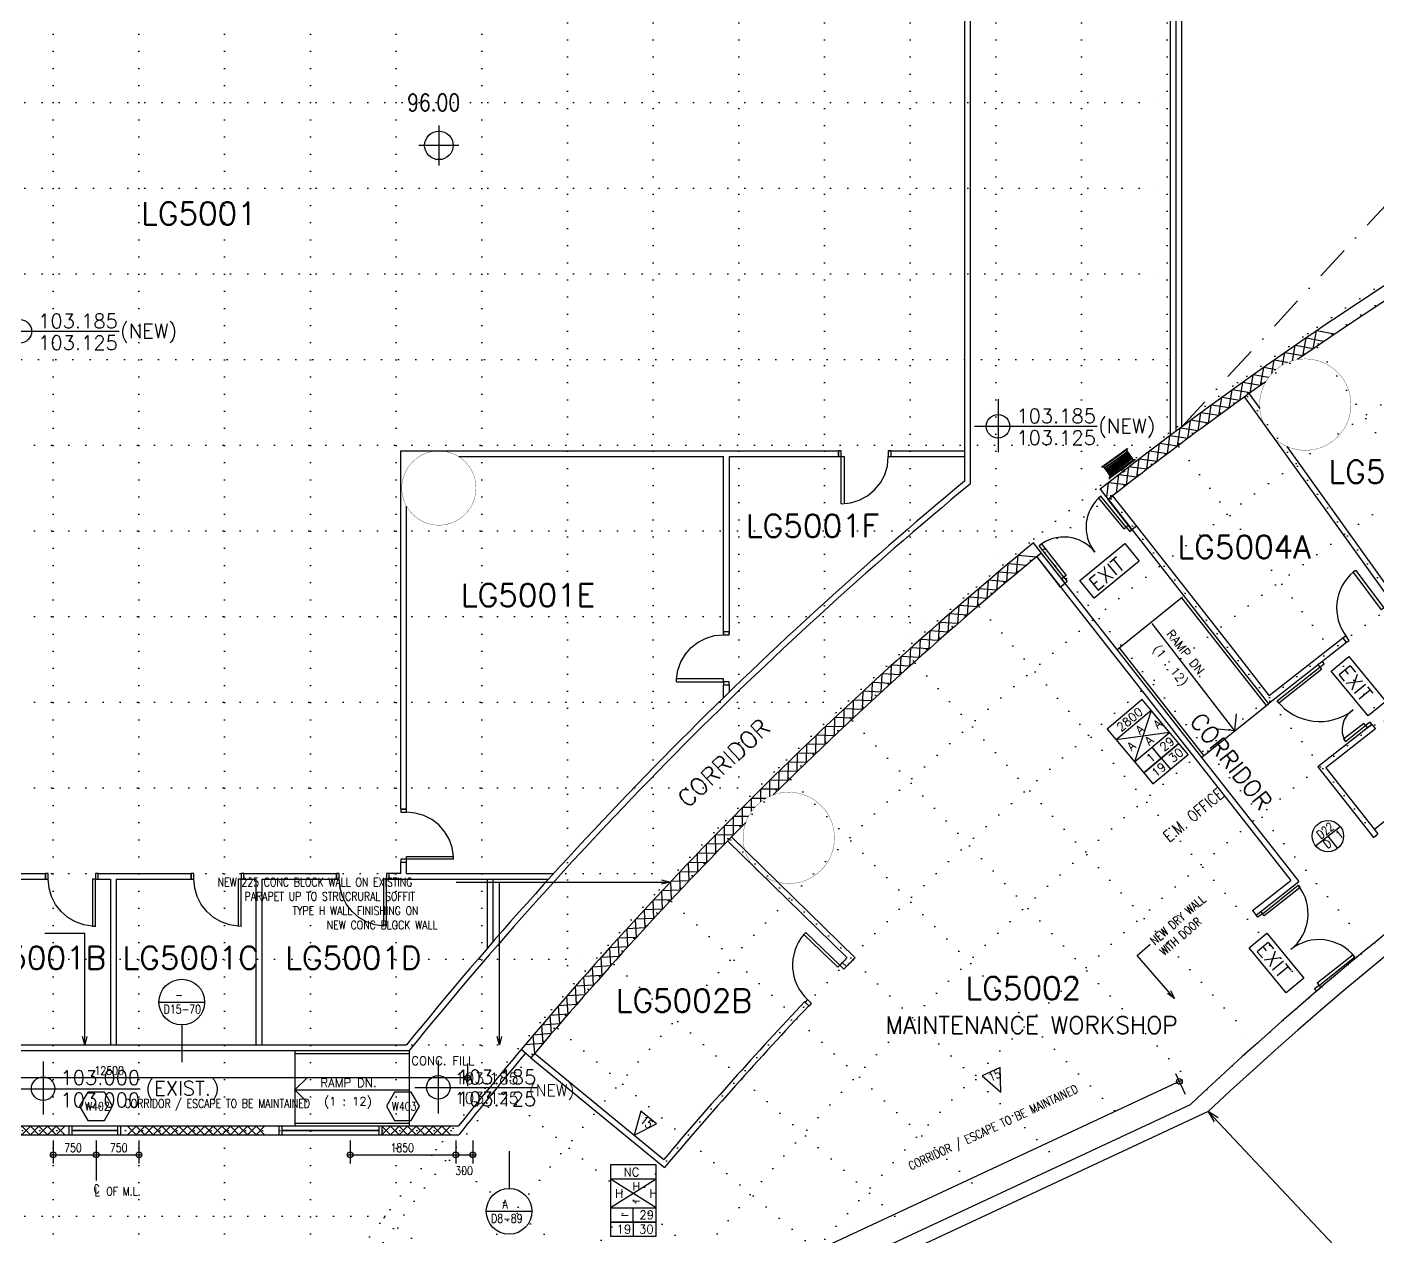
# Model space of a CAD drawing. Header units: millimetres. Extents: x -164841 to 156300, y -101000 to 60475.
# Drawn here: x -61210 to -37562, y -47613 to -26428 of the extents above; entities that cross this region are included whole.
import ezdxf

# ---------------------------------------------------------------- set-up
doc = ezdxf.new("R2010")
doc.units = ezdxf.units.MM
doc.header["$LTSCALE"] = 1200
for name, pattern in [('s1103a$0$DASHDOT', [1, 0.5, -0.25, 0, -0.25]), ('s1103a$0$DOT', [0.25, 0, -0.25]), ('s1103a$0$HIDDEN', [0.375, 0.25, -0.125])]:
    doc.linetypes.add(name, pattern=pattern)
for name, color, linetype in [('s1103a$0$12', 7, 'Continuous'), ('s1103a$0$17', 7, 'Continuous'), ('s1103a$0$20', 7, 'Continuous'), ('s1103a$0$21', 7, 'Continuous'), ('s1103a$0$22', 7, 'Continuous'), ('s1103a$0$23', 7, 'Continuous'), ('s1103a$0$24', 7, 'Continuous'), ('s1103a$0$29', 7, 'Continuous'), ('s1103a$0$35', 7, 'Continuous'), ('s1103a$0$4', 7, 'Continuous'), ('s1103a$0$41', 7, 'Continuous'), ('s1103a$0$51', 7, 'Continuous'), ('s1103a$0$56', 7, 'Continuous'), ('s1103a$0$6', 7, 'Continuous'), ('s1103a$0$9', 7, 'Continuous'), ('s1103a$0$BEAM', 1, 'Continuous'), ('s1103a$0$EX-HID', 1, 's1103a$0$HIDDEN'), ('s1103a$0$NEW-DOOR', 1, 'Continuous'), ('s1103a$0$NEW-DR', 3, 'Continuous'), ('s1103a$0$NEW-PART', 2, 'Continuous'), ('s1103a$0$NEW-RAI', 1, 'Continuous'), ('s1103a$0$NEW-WL', 3, 'Continuous'), ('s1103a$0$PARAPET', 7, 'Continuous'), ('s1103a$0$PROMAT', 7, 'Continuous'), ('s1103a$0$ROOM-NO', 4, 'Continuous'), ('s1103a$0$TEXT', 6, 'Continuous'), ('s1103a$0$WALL1', 1, 'Continuous')]:
    doc.layers.add(name, color=color, linetype=linetype)
doc.styles.add('s1103a$0$STANDARD', font='SIMPLEX')

# ---------------------------------------------------------------- blocks, each defined once
blk = doc.blocks.new('s1103a$0$DET2')
at = {"layer": 's1103a$0$51', "color": 14, "linetype": 'Continuous'}
for p, q in [((-0.4, 0), (0.4, 0)), ((0, -0.4), (0, -1.05))]:
    blk.add_line(p, q, dxfattribs=at)
blk.add_circle((0, 0), 0.4, dxfattribs=at)
at = {"layer": 's1103a$0$51', "color": 14, "linetype": 'Continuous', "style": 's1103a$0$STANDARD', "width": 0.8}
for tag, p in [('TAG1', (-0.3373, 0.0501)), ('TAG2', (-0.3373, -0.2))]:
    blk.add_attdef(tag, p, '', height=0.15, dxfattribs=at)
blk = doc.blocks.new('s1103a$0$WINMK4')
at = {"layer": 's1103a$0$24', "color": 3, "linetype": 'Continuous'}
blk.add_lwpolyline([(0.1443, 0.25), (-0.1443, 0.25), (-0.2887, 0), (-0.1443, -0.25), (0.1443, -0.25), (0.2887, 0)], close=True, dxfattribs=at)
at = {"layer": 's1103a$0$24', "color": 3, "linetype": 'Continuous', "style": 's1103a$0$STANDARD', "width": 0.8}
for tag, p in [('TAG1', (-0.2182, -0.075)), ('TAG2', (-0.0396, -0.22))]:
    blk.add_attdef(tag, p, '', height=0.15, dxfattribs=at)
blk = doc.blocks.new('s1103a$0$DET1')
at = {"layer": 's1103a$0$51', "color": 14, "linetype": 'Continuous'}
for p, q in [((0, 1.05), (0, 0.4)), ((-0.4, 0), (0.4, 0))]:
    blk.add_line(p, q, dxfattribs=at)
blk.add_circle((0, 0), 0.4, dxfattribs=at)
at = {"layer": 's1103a$0$51', "color": 14, "linetype": 'Continuous', "style": 's1103a$0$STANDARD', "width": 0.8}
for tag, p in [('TAG1', (-0.3373, 0.0501)), ('TAG2', (-0.3373, -0.2))]:
    blk.add_attdef(tag, p, '', height=0.15, dxfattribs=at)
blk = doc.blocks.new('s1103a$0$CL')
at = {"layer": 's1103a$0$12', "color": 10, "style": 's1103a$0$STANDARD', "width": 0.8}
for s, p in [('C', (-0.081, -0.103)), ('L', (-0.043, -0.201))]:
    blk.add_text(s, height=0.3, dxfattribs=at).set_placement(p)
blk = doc.blocks.new('s1103a$0$PC22')
at = {"layer": 's1103a$0$51', "color": 10, "linetype": 'Continuous'}
blk.add_lwpolyline([(0.175, 0.4), (-0.175, 0.3999), (0, 0)], close=True, dxfattribs=at)
at = {"layer": 's1103a$0$51', "color": 10, "linetype": 'Continuous', "style": 's1103a$0$STANDARD', "width": 0.8}
blk.add_attdef('TAG1', (-0.0749, 0.2399), '', height=0.15, rotation=359.99995, dxfattribs=at)
blk = doc.blocks.new('s1103a$0$FFBOX')
at = {"layer": 's1103a$0$51', "color": 14, "linetype": 'Continuous'}
for p, q in [((0.4, 0.25), (-0.4, -0.25)), ((0.4, -0.25), (-0.4, 0.25)), ((0, -0.5), (0, -0.25))]:
    blk.add_line(p, q, dxfattribs=at)
for points in [[(-0.4, -0.5), (0.4, -0.5), (0.4, 0.5), (-0.4, 0.5)], [(-0.4, -0.25), (0.4, -0.25), (0.4, 0.25), (-0.4, 0.25)]]:
    blk.add_lwpolyline(points, close=True, dxfattribs=at)
at = {"layer": 's1103a$0$51', "color": 14, "linetype": 'Continuous', "style": 's1103a$0$STANDARD'}
for tag, p in [('TAG1', (-0.2728, 0.3)), ('TAG6', (-0.3496, -0.075)), ('TAG5', (-0.0496, 0.05)), ('TAG7', (0.2504, -0.075)), ('TAG4', (-0.0496, -0.2)), ('TAG2', (-0.324, -0.45)), ('TAG8', (-0.2496, -0.45)), ('TAG3', (0.076, -0.45)), ('TAG9', (0.1504, -0.45))]:
    blk.add_attdef(tag, p, '', height=0.15, dxfattribs=at)
blk = doc.blocks.new('s1103a$0$TAIL')
at = {"layer": 's1103a$0$51', "color": 10, "linetype": 'Continuous'}
blk.add_line((0.4, 0), (0.4, -0.25), dxfattribs=at)
blk.add_lwpolyline([(0, -0.25), (0.8, -0.25), (0.8, 0), (0, 0)], close=True, dxfattribs=at)
at = {"layer": 's1103a$0$51', "color": 10, "linetype": 'Continuous', "style": 's1103a$0$STANDARD'}
for tag, p in [('TAG1', (0.1067, -0.2)), ('TAG3', (0.1504, -0.2)), ('TAG2', (0.5008, -0.2)), ('TAG4', (0.5504, -0.2))]:
    blk.add_attdef(tag, p, '', height=0.15, dxfattribs=at)
blk = doc.blocks.new('s1103a$0$DRMK2')
at = {"layer": 's1103a$0$29', "color": 3, "linetype": 'Continuous'}
for p, q in [((-0.275, 0), (0.275, 0)), ((0, 0), (0, -0.275))]:
    blk.add_line(p, q, dxfattribs=at)
blk.add_circle((0, 0), 0.275, dxfattribs=at)
at = {"layer": 's1103a$0$29', "color": 3, "linetype": 'Continuous', "style": 's1103a$0$STANDARD', "width": 0.8}
for tag, p in [('TAG6', (-0.2183, 0.03)), ('TAG1', (-0.1587, 0.03)), ('TAG5', (-0.2242, -0.175)), ('TAG4', (-0.1647, -0.175)), ('TAG3', (0.0258, -0.175)), ('TAG2', (0.0853, -0.175))]:
    blk.add_attdef(tag, p, '', height=0.15, rotation=359.99999, dxfattribs=at)
blk = doc.blocks.new('s1103a$0$H1200')
at = {"layer": 's1103a$0$22', "color": 14, "linetype": 'Continuous'}
for points in [[(0, 0), (0.1501, 0.15), (0.3, 0), (0.45, 0.15), (0.6, 0), (0.75, 0.15), (0.9, 0), (1.05, 0.15), (1.1999, 0)], [(0, 0.15), (0.15, 0), (0.3, 0.15), (0.45, 0), (0.6, 0.15), (0.75, 0), (0.9, 0.15), (1.05, 0), (1.2, 0.15)]]:
    blk.add_lwpolyline(points, dxfattribs=at)
blk = doc.blocks.new('s1103a$0$H450')
at = {"layer": 's1103a$0$22', "color": 10, "linetype": 'Continuous'}
for points in [[(0, 0.15), (0.15, 0), (0.3, 0.15), (0.45, 0)], [(0, 0), (0.15, 0.15), (0.3, 0), (0.45, 0.15)]]:
    blk.add_lwpolyline(points, dxfattribs=at)
blk = doc.blocks.new('s1103a$0$HR')
at = {"layer": 's1103a$0$56', "color": 1, "linetype": 'Continuous'}
blk.add_lwpolyline([(0.235, 0.275), (-0.275, 0.275), (-0.275, 0.29), (0.275, 0.2901), (0.275, 0.275), (0.235, 0.275), (0.245, 0.27), (0.25, 0.26), (0.245, 0.25), (0.245, 0.25), (0.235, 0.245), (-0.235, 0.245), (0.235, 0.245), (0.245, 0.24), (0.25, 0.23), (0.245, 0.22), (0.235, 0.215), (-0.235, 0.215), (0.235, 0.215), (0.245, 0.21), (0.25, 0.2), (0.245, 0.19), (0.235, 0.185), (-0.2349, 0.185), (0.235, 0.185), (0.245, 0.18), (0.25, 0.17), (0.245, 0.16), (0.235, 0.155), (-0.235, 0.155), (0.235, 0.155), (0.2449, 0.15), (0.2501, 0.14), (0.245, 0.13), (0.235, 0.125), (-0.235, 0.125), (0.235, 0.125), (0.245, 0.12), (0.25, 0.11), (0.245, 0.1), (0.235, 0.095), (0.245, 0.09), (0.25, 0.08), (0.245, 0.07), (0.235, 0.065), (0.275, 0.065), (0.275, 0.05), (-0.025, 0.05), (-0.025, 0), (0.025, 0), (0.025, 0.05), (-0.275, 0.05), (-0.275, 0.065), (0.235, 0.065), (-0.235, 0.065), (-0.245, 0.07), (-0.25, 0.08), (-0.245, 0.09), (-0.235, 0.095), (0.235, 0.095), (-0.235, 0.095), (-0.245, 0.1), (-0.25, 0.11), (-0.245, 0.12), (-0.235, 0.125), (-0.245, 0.13), (-0.25, 0.14), (-0.2449, 0.15), (-0.235, 0.155), (-0.245, 0.16), (-0.25, 0.17), (-0.245, 0.18), (-0.2349, 0.185), (-0.245, 0.19), (-0.25, 0.2), (-0.245, 0.21), (-0.235, 0.215), (-0.245, 0.22), (-0.25, 0.23), (-0.245, 0.24), (-0.235, 0.245), (-0.245, 0.25), (-0.25, 0.26), (-0.245, 0.27), (-0.235, 0.275)], dxfattribs=at)
blk = doc.blocks.new('s1103a')
at = {"linetype": 's1103a$0$DASHDOT'}
blk.add_line((-41000, -33432), (-30211, -21700), dxfattribs=at)
at = {"layer": 's1103a$0$12', "color": 10, "linetype": 'Continuous'}
for p, q in [((-53500, -44575), (-53500, -44975)), ((-53450, -44825), (-66050, -44825)), ((-40991, -44868), (-61353, -54363)), ((-40931, -45116), (-41100, -44754)), ((-60750, -45925), (-60750, -46325)), ((-60000, -45925), (-60000, -46625)), ((-59250, -45925), (-59250, -46325)), ((-55555, -45925), (-55555, -46325)), ((-53705, -45925), (-53705, -46325)), ((-53405, -45925), (-53405, -46325)), ((-60800, -46175), (-59200, -46175)), ((-55605, -46175), (-53355, -46175))]:
    blk.add_line(p, q, dxfattribs=at)
at = {"layer": 's1103a$0$12', "color": 2, "linetype": 'Continuous'}
blk.add_line((-40535, -45416), (0, -88500), dxfattribs=at)
blk.add_lwpolyline([(-40360, -45525), (-40535, -45416), (-40432, -45594)], dxfattribs=at)
at = {"layer": 's1103a$0$12', "color": 10, "linetype": 'Continuous'}
for centre in [(-53500, -44825), (-41037, -44890), (-60750, -46175), (-60000, -46175), (-59250, -46175), (-55555, -46175), (-53705, -46175), (-53405, -46175)]:
    blk.add_circle(centre, 50, dxfattribs=at)
at = {"layer": 's1103a$0$17', "color": 3, "linetype": 'Continuous'}
for p, q in [((-39818, -32848), (-39631, -33109)), ((-39899, -32906), (-37322, -36503)), ((-39156, -33771), (-37241, -36445)), ((-42286, -34697), (-40212, -37342)), ((-41791, -35169), (-40134, -37282))]:
    blk.add_line(p, q, dxfattribs=at)
at = {"layer": 's1103a$0$17', "color": 1, "linetype": 'Continuous'}
blk.add_line((-40999, -36420), (-39518, -38309), dxfattribs=at)
at = {"layer": 's1103a$0$17', "color": 14, "linetype": 'Continuous'}
for p, q in [((-48877, -40607), (-48647, -40832)), ((-48947, -40679), (-46856, -42725)), ((-48065, -41402), (-46715, -42723))]:
    blk.add_line(p, q, dxfattribs=at)
at = {"layer": 's1103a$0$17', "color": 2, "linetype": 'Continuous'}
for p, q in [((-48877, -40607), (-46715, -42723)), ((-48947, -40679), (-46856, -42725)), ((-46940, -42809), (-46868, -42878)), ((-47592, -43501), (-47519, -43570))]:
    blk.add_line(p, q, dxfattribs=at)
for points in [[(-52323, -44399), (-50062, -46255)], [(-52388, -44475), (-50049, -46395)]]:
    blk.add_lwpolyline(points, dxfattribs=at)
at = {"layer": 's1103a$0$17', "color": 3, "linetype": 'Continuous'}
blk.add_arc((0, -88500), 61005, 125.67194, 128.07805, dxfattribs=at)
at = {"layer": 's1103a$0$17', "color": 2, "linetype": 'Continuous'}
for radius, start, end in [(65505, 135.66869, 135.77097), (65405, 135.58116, 135.76917), (65505, 136.59986, 139.84043), (65405, 136.60465, 139.92692)]:
    blk.add_arc((0, -88500), radius, start, end, dxfattribs=at)
at = {"layer": 's1103a$0$20', "color": 1, "linetype": 'Continuous'}
for p, q in [((-42425, -34522), (-42286, -34699)), ((-43595, -35462), (-43456, -35639)), ((-54521, -45625), (-56521, -45625))]:
    blk.add_line(p, q, dxfattribs=at)
at = {"layer": 's1103a$0$20', "color": 20}
blk.add_line((-52388, -44475), (-52560, -44331), dxfattribs=at)
at = {"layer": 's1103a$0$20', "color": 10, "linetype": 'Continuous'}
blk.add_line((-53661, -45675), (-67300, -45675), dxfattribs=at)
at = {"layer": 's1103a$0$20', "color": 5, "linetype": 'Continuous'}
blk.add_line((-67300, -45825), (-53653, -45825), dxfattribs=at)
at = {"layer": 's1103a$0$20', "color": 1, "linetype": 'Continuous'}
for radius, start, end in [(68655, 114.33318, 128.16669), (68430, 115.28474, 124.7153), (68430, 115.28474, 124.7153), (68430, 125.2847, 128.16683), (68430, 129.42287, 134.71522)]:
    blk.add_arc((0, -88500), radius, start, end, dxfattribs=at)
at = {"layer": 's1103a$0$20', "color": 20, "linetype": 'Continuous'}
blk.add_arc((0, -88500), 68655, 129.41862, 139.95776, dxfattribs=at)
at = {"layer": 's1103a$0$20', "color": 10, "linetype": 'Continuous'}
blk.add_arc((0, -88500), 68430, 135.28478, 139.95775, dxfattribs=at)
at = {"layer": 's1103a$0$22', "color": 10, "linetype": 'Continuous'}
for p, q in [((-38880, -32188), (-38822, -31875)), ((-38880, -32188), (-38822, -31875)), ((-38509, -31934), (-38822, -31876)), ((-38509, -31934), (-38822, -31876)), ((-38695, -32061), (-38637, -31749)), ((-38695, -32061), (-38637, -31749)), ((-38323, -31808), (-38635, -31748)), ((-38323, -31808), (-38635, -31748)), ((-39231, -32345), (-39193, -32131)), ((-39231, -32345), (-39193, -32131)), ((-38880, -32188), (-39194, -32132)), ((-38880, -32188), (-39194, -32132)), ((-39057, -32271), (-39009, -32004)), ((-39057, -32271), (-39009, -32004)), ((-38695, -32061), (-39007, -32003)), ((-38695, -32061), (-39007, -32003)), ((-39617, -32704), (-39562, -32390)), ((-39617, -32704), (-39562, -32390)), ((-39350, -32428), (-39563, -32391)), ((-39350, -32428), (-39563, -32391)), ((-39419, -32494), (-39379, -32261)), ((-39419, -32494), (-39379, -32261)), ((-39145, -32302), (-39378, -32260)), ((-39145, -32302), (-39378, -32260)), ((-39800, -32835), (-39748, -32521)), ((-39800, -32835), (-39748, -32521)), ((-39479, -32566), (-39746, -32520)), ((-39479, -32566), (-39746, -32520)), ((-40165, -33097), (-40115, -32784)), ((-40165, -33097), (-40115, -32784)), ((-39800, -32835), (-40113, -32782)), ((-39800, -32835), (-40113, -32782)), ((-39982, -32966), (-39930, -32651)), ((-39982, -32966), (-39930, -32651)), ((-39617, -32704), (-39931, -32652)), ((-39617, -32704), (-39931, -32652)), ((-40528, -33362), (-40480, -33048)), ((-40165, -33097), (-40478, -33047)), ((-40165, -33097), (-40478, -33047)), ((-40347, -33230), (-40297, -32915)), ((-39982, -32966), (-40297, -32916)), ((-39982, -32966), (-40297, -32916)), ((-40889, -33630), (-40844, -33316)), ((-40528, -33362), (-40842, -33314)), ((-40709, -33496), (-40661, -33181)), ((-40347, -33230), (-40662, -33181)), ((-41069, -33764), (-41023, -33449)), ((-40709, -33496), (-41024, -33450)), ((-41428, -34036), (-41384, -33720)), ((-41069, -33764), (-41385, -33720)), ((-41249, -33900), (-41205, -33585)), ((-40889, -33630), (-41204, -33584)), ((-41785, -34309), (-41743, -33993)), ((-41428, -34036), (-41744, -33994)), ((-41607, -34172), (-41565, -33857)), ((-41249, -33900), (-41564, -33856)), ((-42140, -34585), (-42100, -34268)), ((-41785, -34309), (-42101, -34269)), ((-41963, -34446), (-41923, -34131)), ((-41607, -34172), (-41922, -34130)), ((-42311, -34668), (-42280, -34408)), ((-41963, -34446), (-42278, -34407)), ((-43888, -35998), (-43859, -35681)), ((-43542, -35711), (-43860, -35681)), ((-44061, -36142), (-44033, -35826)), ((-44061, -36142), (-44033, -35826)), ((-43716, -35854), (-44032, -35825)), ((-43716, -35854), (-44032, -35825)), ((-44404, -36433), (-44378, -36116)), ((-44404, -36433), (-44378, -36116)), ((-44061, -36142), (-44377, -36115)), ((-44061, -36142), (-44377, -36115)), ((-44232, -36287), (-44205, -35970)), ((-44232, -36287), (-44205, -35970)), ((-43888, -35998), (-44206, -35970)), ((-43888, -35998), (-44206, -35970)), ((-44745, -36726), (-44722, -36409)), ((-44745, -36726), (-44722, -36409)), ((-44404, -36433), (-44720, -36408)), ((-44404, -36433), (-44720, -36408)), ((-44574, -36579), (-44549, -36262)), ((-44574, -36579), (-44549, -36262)), ((-44232, -36287), (-44550, -36262)), ((-44232, -36287), (-44550, -36262)), ((-44915, -36873), (-44892, -36555)), ((-44915, -36873), (-44892, -36555)), ((-44574, -36579), (-44892, -36556)), ((-44574, -36579), (-44892, -36556)), ((-45253, -37169), (-45232, -36851)), ((-45253, -37169), (-45232, -36851)), ((-44915, -36873), (-45232, -36852)), ((-44915, -36873), (-45232, -36852)), ((-45084, -37021), (-45063, -36704)), ((-45084, -37021), (-45063, -36704)), ((-44745, -36726), (-45062, -36703)), ((-44745, -36726), (-45062, -36703)), ((-45421, -37318), (-45402, -37001)), ((-45421, -37318), (-45402, -37001)), ((-45084, -37021), (-45401, -37000)), ((-45084, -37021), (-45401, -37000)), ((-45757, -37618), (-45740, -37301)), ((-45757, -37618), (-45740, -37301)), ((-45421, -37318), (-45738, -37299)), ((-45421, -37318), (-45738, -37299)), ((-45589, -37468), (-45570, -37150)), ((-45589, -37468), (-45570, -37150)), ((-45253, -37169), (-45571, -37150)), ((-45253, -37169), (-45571, -37150)), ((-45924, -37768), (-45907, -37450)), ((-45924, -37768), (-45907, -37450)), ((-45589, -37468), (-45907, -37451)), ((-45589, -37468), (-45907, -37451)), ((-46256, -38071), (-46241, -37753)), ((-46256, -38071), (-46241, -37753)), ((-45924, -37768), (-46242, -37754)), ((-45924, -37768), (-46242, -37754)), ((-46090, -37920), (-46075, -37602)), ((-46090, -37920), (-46075, -37602)), ((-45757, -37618), (-46074, -37601)), ((-45757, -37618), (-46074, -37601)), ((-46586, -38376), (-46574, -38058)), ((-46586, -38376), (-46574, -38058)), ((-46256, -38071), (-46574, -38058)), ((-46256, -38071), (-46574, -38058)), ((-46421, -38224), (-46409, -37906)), ((-46421, -38224), (-46409, -37906)), ((-46090, -37920), (-46407, -37905)), ((-46090, -37920), (-46407, -37905)), ((-46751, -38530), (-46740, -38212)), ((-46751, -38530), (-46740, -38212)), ((-46421, -38224), (-46739, -38211)), ((-46421, -38224), (-46739, -38211)), ((-47078, -38838), (-47069, -38520)), ((-47078, -38838), (-47069, -38520)), ((-46751, -38530), (-47068, -38519)), ((-46751, -38530), (-47068, -38519)), ((-46914, -38683), (-46904, -38365)), ((-46914, -38683), (-46904, -38365)), ((-46586, -38376), (-46905, -38366)), ((-46586, -38376), (-46905, -38366)), ((-47241, -38993), (-47232, -38674)), ((-47241, -38993), (-47232, -38674)), ((-46914, -38683), (-47233, -38675)), ((-46914, -38683), (-47233, -38675)), ((-47565, -39304), (-47559, -38986)), ((-47565, -39304), (-47559, -38986)), ((-47241, -38993), (-47559, -38986)), ((-47241, -38993), (-47559, -38986)), ((-47403, -39148), (-47397, -38831)), ((-47403, -39148), (-47397, -38831)), ((-47078, -38838), (-47396, -38829)), ((-47078, -38838), (-47396, -38829)), ((-47726, -39461), (-47722, -39143)), ((-47726, -39461), (-47722, -39143)), ((-47403, -39148), (-47721, -39142)), ((-47403, -39148), (-47721, -39142)), ((-48048, -39775), (-48045, -39458)), ((-48048, -39775), (-48045, -39458)), ((-47726, -39461), (-48044, -39456)), ((-47726, -39461), (-48044, -39456)), ((-47887, -39618), (-47883, -39299)), ((-47887, -39618), (-47883, -39299)), ((-47565, -39304), (-47884, -39300)), ((-47565, -39304), (-47884, -39300)), ((-48207, -39898), (-48205, -39615)), ((-48207, -39898), (-48205, -39615)), ((-47887, -39618), (-48206, -39615)), ((-47887, -39618), (-48206, -39615)), ((-48526, -40160), (-48526, -39933)), ((-48276, -39934), (-48526, -39933)), ((-48526, -40160), (-48526, -39933)), ((-48276, -39934), (-48526, -39933)), ((-48367, -39994), (-48367, -39774)), ((-48367, -39994), (-48367, -39774)), ((-48048, -39775), (-48365, -39773)), ((-48048, -39775), (-48365, -39773)), ((-48684, -40411), (-48686, -40093)), ((-48684, -40411), (-48686, -40093)), ((-48471, -40092), (-48684, -40092)), ((-48471, -40092), (-48684, -40092)), ((-48999, -40732), (-49003, -40414)), ((-48999, -40732), (-49003, -40414)), ((-48684, -40411), (-49001, -40413)), ((-48684, -40411), (-49001, -40413)), ((-48582, -40252), (-48844, -40253)), ((-48582, -40252), (-48844, -40253)), ((-48841, -40571), (-48844, -40253)), ((-48841, -40571), (-48844, -40253)), ((-48841, -40571), (-49160, -40575)), ((-48841, -40571), (-49160, -40575)), ((-49155, -40893), (-49159, -40574)), ((-49155, -40893), (-49159, -40574)), ((-49155, -40893), (-49474, -40899)), ((-49155, -40893), (-49474, -40899)), ((-49467, -41217), (-49473, -40899)), ((-49467, -41217), (-49473, -40899)), ((-49312, -41055), (-49318, -40737)), ((-49312, -41055), (-49318, -40737)), ((-48999, -40732), (-49316, -40736)), ((-48999, -40732), (-49316, -40736)), ((-49622, -41380), (-49630, -41062)), ((-49622, -41380), (-49630, -41062)), ((-49312, -41055), (-49629, -41061)), ((-49312, -41055), (-49629, -41061)), ((-49622, -41380), (-49940, -41388)), ((-49622, -41380), (-49940, -41388)), ((-49467, -41217), (-49786, -41225)), ((-49467, -41217), (-49786, -41225)), ((-49777, -41543), (-49785, -41225)), ((-49777, -41543), (-49785, -41225)), ((-49777, -41543), (-50095, -41553)), ((-49777, -41543), (-50095, -41553)), ((-50084, -41871), (-50095, -41553)), ((-50084, -41871), (-50095, -41553)), ((-49931, -41707), (-49941, -41390)), ((-49931, -41707), (-49941, -41390)), ((-50237, -42036), (-50249, -41718)), ((-50237, -42036), (-50249, -41718)), ((-49931, -41707), (-50248, -41717)), ((-49931, -41707), (-50248, -41717)), ((-50541, -42367), (-50556, -42050)), ((-50541, -42367), (-50556, -42050)), ((-50237, -42036), (-50554, -42048)), ((-50237, -42036), (-50554, -42048)), ((-50084, -41871), (-50402, -41884)), ((-50084, -41871), (-50402, -41884)), ((-50389, -42201), (-50402, -41883)), ((-50389, -42201), (-50402, -41883)), ((-50389, -42201), (-50708, -42216)), ((-50389, -42201), (-50708, -42216)), ((-50693, -42533), (-50707, -42215)), ((-50693, -42533), (-50707, -42215)), ((-50693, -42533), (-51011, -42550)), ((-50693, -42533), (-51011, -42550)), ((-50993, -42868), (-51010, -42549)), ((-50993, -42868), (-51010, -42549)), ((-50843, -42700), (-50860, -42383)), ((-50843, -42700), (-50860, -42383)), ((-50541, -42367), (-50859, -42382)), ((-50541, -42367), (-50859, -42382)), ((-51143, -43035), (-51162, -42718)), ((-51143, -43035), (-51162, -42718)), ((-50843, -42700), (-51160, -42717)), ((-50843, -42700), (-51160, -42717)), ((-51143, -43035), (-51460, -43054)), ((-51143, -43035), (-51460, -43054)), ((-50993, -42868), (-51312, -42886)), ((-50993, -42868), (-51312, -42886)), ((-51292, -43204), (-51311, -42885)), ((-51292, -43204), (-51311, -42885)), ((-51292, -43204), (-51610, -43224)), ((-51292, -43204), (-51610, -43224)), ((-51589, -43541), (-51610, -43224)), ((-51589, -43541), (-51610, -43224)), ((-51441, -43372), (-51461, -43055)), ((-51441, -43372), (-51461, -43055)), ((-51736, -43711), (-51759, -43394)), ((-51736, -43711), (-51759, -43394)), ((-51441, -43372), (-51758, -43393)), ((-51441, -43372), (-51758, -43393)), ((-52029, -44052), (-52054, -43735)), ((-52029, -44052), (-52054, -43735)), ((-51736, -43711), (-52053, -43734)), ((-51736, -43711), (-52053, -43734)), ((-51589, -43541), (-51906, -43564)), ((-51589, -43541), (-51906, -43564)), ((-51883, -43881), (-51906, -43564)), ((-51883, -43881), (-51906, -43564)), ((-51883, -43881), (-52201, -43906)), ((-51883, -43881), (-52201, -43906)), ((-52175, -44223), (-52200, -43906)), ((-52175, -44223), (-52200, -43906)), ((-52320, -44395), (-52347, -44078)), ((-52029, -44052), (-52346, -44077)), ((-52029, -44052), (-52346, -44077)), ((-52175, -44223), (-52492, -44250))]:
    blk.add_line(p, q, dxfattribs=at)
at = {"layer": 's1103a$0$23', "color": 10, "linetype": 'Continuous'}
for p, q in [((-57600, -45675), (-60500, -45675)), ((-60500, -45825), (-57600, -45825)), ((-57475, -45675), (-60475, -45675)), ((-60475, -45675), (-60475, -45825)), ((-60475, -45825), (-57475, -45825)), ((-60425, -45675), (-60425, -45825)), ((-60425, -45745), (-59625, -45745)), ((-59625, -45755), (-60425, -45755)), ((-59625, -45675), (-59625, -45825)), ((-59575, -45675), (-59575, -45825)), ((-56800, -45675), (-56800, -45825)), ((-56750, -45675), (-56750, -45825)), ((-56750, -45745), (-55050, -45745)), ((-55050, -45755), (-56750, -45755)), ((-55050, -45675), (-55050, -45825)), ((-55000, -45675), (-55000, -45825))]:
    blk.add_line(p, q, dxfattribs=at)
at = {"layer": 's1103a$0$35', "color": 15, "linetype": 'Continuous'}
for p, q in [((-54000, -28150), (-54000, -28850)), ((-53650, -28500), (-54350, -28500))]:
    blk.add_line(p, q, dxfattribs=at)
at = {"layer": 's1103a$0$35', "linetype": 'Continuous'}
for p, q in [((-61747, -31756), (-59596, -31756)), ((-44626, -33419), (-42475, -33419)), ((-60928, -44542), (-60928, -45469)), ((-54011, -44520), (-54011, -45448)), ((-54011, -44520), (-54011, -45448)), ((-61340, -45016), (-59227, -45016)), ((-54424, -44994), (-52273, -44994)), ((-54424, -44994), (-52273, -44994))]:
    blk.add_line(p, q, dxfattribs=at)
at = {"layer": 's1103a$0$35', "color": 1, "linetype": 'Continuous'}
blk.add_line((-44213, -32945), (-44213, -33873), dxfattribs=at)
at = {"layer": 's1103a$0$35', "color": 15, "linetype": 'Continuous'}
blk.add_circle((-54000, -28500), 250, dxfattribs=at)
at = {"layer": 's1103a$0$35', "linetype": 'Continuous'}
for centre in [(-61335, -31756), (-60928, -45016), (-54011, -44994), (-54011, -44994)]:
    blk.add_circle(centre, 206, dxfattribs=at)
at = {"layer": 's1103a$0$35', "color": 1, "linetype": 'Continuous'}
blk.add_circle((-44213, -33419), 206, dxfattribs=at)
at = {"layer": 's1103a$0$4', "color": 7, "linetype": 's1103a$0$DOT'}
for p, q in [((-51750, -18250), (-51750, -43308)), ((-50250, -18250), (-50250, -41646)), ((-48750, -18250), (-48750, -40087)), ((-47250, -18250), (-47250, -38622)), ((-45750, -18250), (-45750, -37243)), ((-44250, -18250), (-44250, -35942)), ((-42750, -18250), (-42750, -34715)), ((-41250, -18250), (-41250, -33556)), ((-60750, -20250), (-60750, -54579)), ((-59250, -20250), (-59250, -53718)), ((-57750, -20250), (-57750, -51280)), ((-56250, -20250), (-56250, -49050)), ((-54750, -20250), (-54750, -46993)), ((-53250, -20250), (-53250, -45085)), ((-69050, -27750), (-41200, -27750)), ((-69050, -29250), (-41250, -29250)), ((-69050, -30750), (-41200, -30750)), ((-38791, -31794), (-33569, -39428)), ((-41200, -32250), (-69050, -32250)), ((-40019, -32653), (-34631, -40172)), ((-41228, -33540), (-35677, -40939)), ((-125300, -33750), (-41507, -33750)), ((-42417, -34452), (-36706, -41729)), ((-125300, -35250), (-43414, -35250)), ((-43586, -35390), (-37718, -42541)), ((-44734, -36354), (-38711, -43374)), ((-125300, -36750), (-45192, -36750)), ((-45861, -37342), (-39687, -44230)), ((-125300, -38250), (-46854, -38250)), ((-46966, -38355), (-40643, -45106)), ((-48049, -39391), (-41824, -45753)), ((-125300, -39750), (-48413, -39750)), ((-49109, -40451), (-43087, -46342)), ((-125300, -41250), (-49878, -41250)), ((-50145, -41534), (-44372, -46941)), ((-125300, -42750), (-51257, -42750)), ((-51158, -42639), (-45678, -47551)), ((-52146, -43766), (-47010, -48172)), ((-125300, -44250), (-52558, -44250)), ((-53110, -44914), (-48368, -48805)), ((-53785, -45750), (-125300, -45750)), ((-54048, -46083), (-49755, -49452)), ((-54944, -47250), (-125300, -47250)), ((-54960, -47272), (-51173, -50113))]:
    blk.add_line(p, q, dxfattribs=at)
for radius, start, end in [(68705, 95.42872, 149.79976), (68455, 95.44861, 149.84944), (66955, 95.57106, 147.58281), (65455, 95.69914, 145.46672), (63955, 95.83327, 143.09848), (62455, 97.3049, 140.40123), (59455, 100.62449, 133.39457)]:
    blk.add_arc((0, -88500), radius, start, end, dxfattribs=at)
at = {"layer": 's1103a$0$41', "color": 3, "linetype": 'Continuous'}
for points in [[(-37461, -36600), (-37501, -36630), (-37996, -35969), (-37956, -35939)], [(-38117, -37206), (-38067, -37169), (-38127, -37089), (-38177, -37126)]]:
    blk.add_lwpolyline(points, close=True, dxfattribs=at)
at = {"layer": 's1103a$0$41', "color": 2, "linetype": 'Continuous'}
for points in [[(-46984, -42854), (-47018, -42890), (-47613, -42318), (-47578, -42282)], [(-46912, -42923), (-46868, -42878), (-46940, -42809), (-46984, -42854)], [(-47519, -43570), (-47476, -43525), (-47548, -43456), (-47591, -43501)]]:
    blk.add_lwpolyline(points, close=True, dxfattribs=at)
at = {"layer": 's1103a$0$41', "color": 3, "linetype": 'Continuous'}
blk.add_arc((-37461, -36600), 825, 130.3157, 217.6213, dxfattribs=at)
at = {"layer": 's1103a$0$41', "color": 2, "linetype": 'Continuous'}
blk.add_arc((-46984, -42854), 825, 139.5413, 226.8469, dxfattribs=at)
at = {"layer": 's1103a$0$51', "color": 10, "linetype": 'Continuous'}
for p, q in [((-53700, -41400), (-49951, -41400)), ((-52942, -44250), (-52942, -41400))]:
    blk.add_line(p, q, dxfattribs=at)
for points in [[(-50101, -41362), (-49951, -41400), (-50101, -41437)], [(-60200, -44250), (-60200, -42300), (-60900, -42300)], [(-41121, -43437), (-41778, -42683), (-41552, -42486)], [(-41191, -43299), (-41121, -43437), (-41248, -43348)], [(-60162, -44100), (-60200, -44250), (-60237, -44100)], [(-52905, -44100), (-52942, -44250), (-52980, -44100)]]:
    blk.add_lwpolyline(points, dxfattribs=at)
at = {"layer": 's1103a$0$6', "color": 10, "linetype": 'Continuous', "const_width": 5}
for points in [[(-38034, -33039, 1), (-39634, -33039, 1)], [(-47075, -40625, 1), (-48675, -40625, 1)]]:
    blk.add_lwpolyline(points, format="xyb", close=True, dxfattribs=at)
at = {"layer": 's1103a$0$6', "color": 14, "linetype": 'Continuous', "const_width": 5}
blk.add_lwpolyline([(-53350, -34500, 1), (-54650, -34500, 1)], format="xyb", close=True, dxfattribs=at)
blk.add_lwpolyline([(-53350, -34500, 1), (-54650, -34500, 1)], format="xyb", close=True, dxfattribs=at)
blk.add_lwpolyline([(-53350, -34500, 1), (-54650, -34500, 1)], format="xyb", close=True, dxfattribs=at)
at = {"layer": 's1103a$0$9', "color": 14, "linetype": 'Continuous'}
for p, q in [((-40847, -45297), (-61117, -54750)), ((-40535, -45416), (-61195, -55050))]:
    blk.add_line(p, q, dxfattribs=at)
for radius, start, end in [(59155, 100.52253, 133.25432), (59456, 114.3266, 133.39438)]:
    blk.add_arc((0, -88500), radius, start, end, dxfattribs=at)
at = {"layer": 's1103a$0$BEAM'}
for p, q in [((-42129, -37329), (-40982, -36407)), ((-40066, -38750), (-41514, -36869)), ((-40649, -39219), (-39478, -38278)), ((-40066, -38750), (-40036, -38451)), ((-40066, -38750), (-40364, -38720)), ((-56521, -45037), (-56308, -44825)), ((-56521, -45037), (-56308, -45250))]:
    blk.add_line(p, q, dxfattribs=at)
at = {"layer": 's1103a$0$BEAM', "linetype": 'Continuous'}
for p, q in [((-56521, -44350), (-56521, -45675)), ((-54521, -44350), (-54521, -45675)), ((-56521, -45037), (-54521, -45037))]:
    blk.add_line(p, q, dxfattribs=at)
at = {"layer": 's1103a$0$EX-HID'}
blk.add_line((-42426, -34523), (-42425, -34522), dxfattribs=at)
at = {"layer": 's1103a$0$EX-HID', "color": 3}
blk.add_line((-38177, -37126), (-38114, -37207), dxfattribs=at)
at = {"layer": 's1103a$0$EX-HID', "color": 3, "linetype": 'Continuous'}
blk.add_line((-39550, -38032), (-39465, -38140), dxfattribs=at)
at = {"layer": 's1103a$0$NEW-DOOR', "linetype": 'Continuous'}
for p, q in [((-46958, -33950), (-46908, -33950)), ((-46908, -33950), (-46908, -34775)), ((-49018, -37843), (-49843, -37843)), ((-49018, -37893), (-49018, -37843)), ((-54568, -41000), (-54568, -40950)), ((-54568, -40950), (-53743, -40950)), ((-60013, -41350), (-60063, -41350)), ((-60063, -41350), (-60063, -42175)), ((-57513, -41350), (-57513, -42175)), ((-57463, -41350), (-57513, -41350)), ((-54918, -41350), (-54968, -41350)), ((-54968, -41350), (-54968, -42175))]:
    blk.add_line(p, q, dxfattribs=at)
at = {"layer": 's1103a$0$NEW-DOOR'}
for p, q in [((-46958, -34775), (-46958, -33950)), ((-49843, -37893), (-49842, -37843)), ((-49843, -37893), (-49018, -37893)), ((-53743, -41000), (-54568, -41000)), ((-53743, -41000), (-53745, -40950)), ((-60013, -42175), (-60013, -41350)), ((-57463, -42175), (-57463, -41350)), ((-54918, -42175), (-54918, -41350)), ((-60013, -42175), (-60063, -42175)), ((-60013, -42175), (-60063, -42175)), ((-57463, -42175), (-57513, -42173))]:
    blk.add_line(p, q, dxfattribs=at)
for points in [[(-47008, -33950), (-46958, -33950), (-46958, -33850), (-47008, -33850)], [(-46133, -33950), (-46083, -33950), (-46083, -33850), (-46133, -33850)], [(-49018, -37018), (-49018, -37068), (-48918, -37068), (-48918, -37018)], [(-49018, -37893), (-49018, -37943), (-48918, -37943), (-48918, -37893)], [(-54668, -40125), (-54668, -40175), (-54568, -40175), (-54568, -40125)], [(-54668, -41000), (-54668, -41050), (-54568, -41050), (-54568, -41000)], [(-60888, -41350), (-60838, -41350), (-60838, -41250), (-60888, -41250)], [(-60013, -41350), (-59963, -41350), (-59963, -41250), (-60013, -41250)], [(-58337, -41350), (-58287, -41350), (-58287, -41250), (-58337, -41250)], [(-57463, -41350), (-57413, -41350), (-57413, -41250), (-57463, -41250)], [(-55793, -41350), (-55743, -41350), (-55743, -41250), (-55793, -41250)], [(-54918, -41350), (-54868, -41350), (-54868, -41250), (-54918, -41250)]]:
    blk.add_lwpolyline(points, close=True, dxfattribs=at)
at = {"layer": 's1103a$0$NEW-DOOR', "color": 10, "linetype": 'Continuous', "flags": 128}
for points in [[(-46958, -34775), (-46797, -34759), (-46643, -34712), (-46500, -34636), (-46375, -34533), (-46272, -34408), (-46196, -34266), (-46149, -34111), (-46133, -33950)], [(-53745, -40950), (-53769, -40796), (-53821, -40650), (-53900, -40516), (-54003, -40399), (-54126, -40304), (-54264, -40233), (-54413, -40190), (-54568, -40175)]]:
    blk.add_lwpolyline(points, dxfattribs=at)
at = {"layer": 's1103a$0$NEW-DOOR', "color": 10, "linetype": 'Continuous', "extrusion": (0, 0, -1), "flags": 128}
for points in [[(49842, -37843), (49818, -37690), (49765, -37543), (49686, -37409), (49584, -37293), (49461, -37197), (49322, -37127), (49173, -37083), (49018, -37068)], [(60063, -42173), (60216, -42149), (60363, -42097), (60497, -42018), (60613, -41915), (60709, -41793), (60779, -41654), (60823, -41505), (60838, -41350)], [(57513, -42173), (57666, -42149), (57813, -42097), (57947, -42018), (58063, -41915), (58159, -41793), (58229, -41654), (58273, -41505), (58288, -41350)], [(54968, -42173), (55122, -42149), (55268, -42097), (55402, -42018), (55519, -41915), (55615, -41793), (55685, -41654), (55729, -41505), (55743, -41350)]]:
    blk.add_lwpolyline(points, dxfattribs=at)
at = {"layer": 's1103a$0$NEW-DR'}
for p, q in [((-37641, -40619), (-37562, -40557)), ((-39585, -41952), (-38958, -41455)), ((-38927, -41495), (-39554, -41991)), ((-38958, -41455), (-38927, -41495)), ((-39666, -42015), (-39697, -41976)), ((-39585, -41952), (-39666, -42015)), ((-39616, -41912), (-39585, -41952)), ((-39554, -41991), (-39585, -41952)), ((-37996, -42671), (-38624, -43167)), ((-38593, -43207), (-37965, -42710)), ((-37965, -42710), (-37996, -42671)), ((-38593, -43207), (-38673, -43270)), ((-38673, -43270), (-38642, -43310)), ((-38642, -43310), (-38563, -43244)), ((-38624, -43167), (-38593, -43207)), ((-38593, -43207), (-38563, -43244))]:
    blk.add_line(p, q, dxfattribs=at)
for centre, start, end in [((-39585, -41952), 308.3392, 38.3392), ((-38593, -43207), 38.3392, 128.3392)]:
    blk.add_arc(centre, 800, start, end, dxfattribs=at)
at = {"layer": 's1103a$0$NEW-PART'}
for p, q in [((-54668, -33850), (-47008, -33850)), ((-54668, -40125), (-54668, -33850)), ((-53653, -33950), (-49018, -33950)), ((-49018, -37056), (-49018, -33950)), ((-48918, -33950), (-48918, -37056)), ((-48918, -33950), (-47008, -33950)), ((-47008, -33950), (-47008, -33850)), ((-47008, -33950), (-47008, -33850)), ((-46121, -33850), (-44800, -33850)), ((-46121, -33950), (-44800, -33950)), ((-46083, -33950), (-46083, -33850)), ((-54568, -40125), (-54568, -34815)), ((-49018, -37943), (-48918, -37943)), ((-49018, -38174), (-49018, -37943)), ((-48918, -37943), (-48918, -38077)), ((-54668, -40125), (-54568, -40125)), ((-54668, -41050), (-54568, -41050)), ((-60888, -41350), (-60888, -41250)), ((-59963, -41350), (-59963, -41250)), ((-59750, -41350), (-59750, -44250)), ((-59650, -41350), (-59650, -44250)), ((-58337, -41350), (-58337, -41250)), ((-57413, -41350), (-57413, -41250)), ((-57200, -44250), (-57200, -41350)), ((-57100, -41350), (-57100, -44250)), ((-55793, -41350), (-55793, -41250)), ((-54868, -41350), (-54868, -41250)), ((-53150, -42556), (-53150, -41350)), ((-53050, -42441), (-53050, -41350))]:
    blk.add_line(p, q, dxfattribs=at)
at = {"layer": 's1103a$0$NEW-PART', "linetype": 'Continuous'}
for p, q in [((-54668, -41250), (-54668, -41050)), ((-54568, -41250), (-54568, -41050)), ((-62513, -41250), (-60888, -41250)), ((-62200, -41350), (-60888, -41350)), ((-59963, -41250), (-58337, -41250)), ((-59963, -41350), (-59750, -41350)), ((-59650, -41350), (-58337, -41350)), ((-57413, -41250), (-55793, -41250)), ((-57413, -41350), (-57200, -41350)), ((-57100, -41350), (-55793, -41350)), ((-54668, -41250), (-54868, -41250)), ((-54868, -41350), (-52083, -41350)), ((-54668, -41350), (-54868, -41350)), ((-54568, -41250), (-51992, -41250))]:
    blk.add_line(p, q, dxfattribs=at)
at = {"layer": 's1103a$0$NEW-RAI'}
for p, q in [((-41200, -21700), (-41200, -33581)), ((-41100, -21700), (-41100, -33506))]:
    blk.add_line(p, q, dxfattribs=at)
at = {"layer": 's1103a$0$NEW-WL', "linetype": 'Continuous'}
for p, q in [((-43533, -35703), (-39086, -41369)), ((-43456, -35639), (-38945, -41386)), ((-40212, -37342), (-39626, -38089)), ((-40134, -37282), (-39550, -38032)), ((-37670, -38638), (-37608, -38717)), ((-38614, -39379), (-37641, -40619)), ((-38474, -39396), (-37562, -40557)), ((-39758, -41897), (-39697, -41976))]:
    blk.add_line(p, q, dxfattribs=at)
at = {"layer": 's1103a$0$NEW-WL', "color": 1, "linetype": 'Continuous'}
blk.add_line((-42090, -37298), (-40608, -39186), dxfattribs=at)
at = {"layer": 's1103a$0$NEW-WL'}
for p, q in [((-37670, -38638), (-38614, -39379)), ((-37608, -38717), (-38474, -39396)), ((-39758, -41897), (-39086, -41369)), ((-39697, -41976), (-38945, -41386))]:
    blk.add_line(p, q, dxfattribs=at)
for points in [[(-41970, -35183), (-42415, -34643), (-42454, -34675), (-42009, -35215)], [(-41868, -35229), (-41931, -35152), (-41970, -35183), (-41906, -35261)], [(-43061, -36061), (-43493, -35510), (-43454, -35479), (-43022, -36030)], [(-43039, -36170), (-43101, -36091), (-43061, -36061), (-43000, -36139)], [(-38613, -37598), (-38582, -37638), (-38503, -37576), (-38534, -37537)], [(-38582, -37638), (-38551, -37677), (-39298, -38264), (-39329, -38225)], [(-37779, -38660), (-37810, -38621), (-38164, -38899), (-38133, -38938)], [(-37779, -38660), (-37749, -38700), (-37670, -38638), (-37701, -38599)]]:
    blk.add_lwpolyline(points, close=True, dxfattribs=at)
for centre, radius, start, end in [((-41976, -35183), 696, 129.1006, 219.1006), ((-43061, -36054), 696, 38.485, 128.485), ((-38582, -37638), 950, 218.1468, 308.1468), ((-37787, -38731), 403, 120.9882, 210.9882)]:
    blk.add_arc(centre, radius, start, end, dxfattribs=at)
at = {"layer": 's1103a$0$NEW-WL', "color": 7, "linetype": 'Continuous'}
for radius, end in [(68655, 141.40796), (68555, 141.50159)]:
    blk.add_arc((0, -88500), radius, 139.95776, end, dxfattribs=at)
at = {"layer": 's1103a$0$PARAPET', "color": 1}
blk.add_line((-41000, -21700), (-41000, -33432), dxfattribs=at)
at = {"layer": 's1103a$0$PARAPET'}
for p, q in [((-44800, -24700), (-44800, -34382)), ((-44700, -24600), (-44700, -34429)), ((-56521, -44400), (-54521, -44400))]:
    blk.add_line(p, q, dxfattribs=at)
at = {"layer": 's1103a$0$PARAPET', "color": 7}
for p, q in [((-66900, -44350), (-54521, -44350)), ((-66800, -44250), (-54568, -44250))]:
    blk.add_line(p, q, dxfattribs=at)
at = {"layer": 's1103a$0$PARAPET', "linetype": 'Continuous'}
for radius, start, end in [(70255, 129.61882, 140.96106), (70155, 129.58041, 140.99997)]:
    blk.add_arc((0, -88500), radius, start, end, dxfattribs=at)
at = {"layer": 's1103a$0$PROMAT'}
for points in [[(-41868, -35229), (-42285, -34698), (-42208, -34637), (-41791, -35169)], [(-43117, -36233), (-43534, -35701), (-43456, -35639), (-43038, -36171)]]:
    blk.add_lwpolyline(points, close=True, dxfattribs=at)
at = {"layer": 's1103a$0$TEXT', "color": 1}
for points in [[(-42529, -36428), (-42783, -36118), (-41995, -35473), (-41741, -35783)], [(-38382, -37704), (-38073, -37450), (-37425, -38236), (-37735, -38491)], [(-39816, -42550), (-39507, -42296), (-38860, -43082), (-39169, -43337)]]:
    blk.add_lwpolyline(points, close=True, dxfattribs=at)
at = {"layer": 's1103a$0$WALL1', "color": 3}
for p, q in [((-38114, -37207), (-39478, -38278)), ((-38176, -37128), (-39465, -38140)), ((-39626, -38089), (-39478, -38278))]:
    blk.add_line(p, q, dxfattribs=at)
at = {"xscale": 999.9979999999999, "yscale": 999.9979999999999, "zscale": 1000, "rotation": 35.57507279177658}
blk.add_blockref('s1103a$0$HR', (-42005, -34205), dxfattribs=at)
ref = blk.add_blockref('s1103a$0$FFBOX', (-41676, -38845), dxfattribs=dict(xscale=999.999, yscale=999.999, zscale=1000, rotation=40.002304))
ref.add_attrib('TAG1', '2800', (-42058, -38775), dxfattribs={"layer": 's1103a$0$51', "color": 10, "linetype": 'Continuous', "height": 150, "rotation": 40.0022, "style": 's1103a$0$STANDARD'})
ref.add_attrib('TAG3', '29', (-41305, -39122), dxfattribs={"layer": 's1103a$0$51', "color": 10, "linetype": 'Continuous', "height": 150, "rotation": 40.0022, "style": 's1103a$0$STANDARD'})
ref.add_attrib('TAG4', 'A', (-41566, -39015), dxfattribs={"layer": 's1103a$0$51', "color": 10, "linetype": 'Continuous', "height": 150, "rotation": 40.0022, "style": 's1103a$0$STANDARD'})
ref.add_attrib('TAG5', 'A', (-41727, -38823), dxfattribs={"layer": 's1103a$0$51', "color": 10, "linetype": 'Continuous', "height": 150, "rotation": 40.0022, "style": 's1103a$0$STANDARD'})
ref.add_attrib('TAG6', 'A', (-41876, -39112), dxfattribs={"layer": 's1103a$0$51', "color": 10, "linetype": 'Continuous', "height": 150, "rotation": 40.0022, "style": 's1103a$0$STANDARD'})
ref.add_attrib('TAG7', 'A', (-41417, -38726), dxfattribs={"layer": 's1103a$0$51', "color": 10, "linetype": 'Continuous', "height": 150, "rotation": 40.0022, "style": 's1103a$0$STANDARD'})
ref.add_attrib('TAG8', '1', (-41540, -39319), dxfattribs={"layer": 's1103a$0$51', "color": 10, "linetype": 'Continuous', "height": 150, "rotation": 40.0022, "style": 's1103a$0$STANDARD'})
at = {"zscale": 1000}
for name, p, xscale, yscale, rotation, values in [('s1103a$0$TAIL', (-41661, -39486), 999.999, 999.999, 40.002304, {'TAG1': '19', 'TAG2': '30'}), ('s1103a$0$PC22', (-50581, -45829), 1000, 1000, 320.623903, {'TAG1': '15'})]:
    blk.add_blockref(name, p, dxfattribs=dict(at, xscale=xscale, yscale=yscale, rotation=rotation)).add_auto_attribs(values)
ref = blk.add_blockref('s1103a$0$DRMK2', (-38439, -40594), dxfattribs=dict(xscale=1000, yscale=1000, zscale=1000, rotation=38.124619))
ref.add_attrib('TAG1', 'D22', (-38563, -40654), dxfattribs={"layer": 's1103a$0$29', "color": 10, "linetype": 'Continuous', "height": 150, "rotation": 38.1246, "style": 's1103a$0$STANDARD', "width": 0.8})
ref.add_attrib('TAG2', '1', (-38232, -40655), dxfattribs={"layer": 's1103a$0$29', "color": 10, "linetype": 'Continuous', "height": 150, "rotation": 38.1246, "style": 's1103a$0$STANDARD', "width": 0.8})
ref.add_attrib('TAG4', 'D', (-38443, -40820), dxfattribs={"layer": 's1103a$0$29', "color": 10, "linetype": 'Continuous', "height": 150, "rotation": 38.1246, "style": 's1103a$0$STANDARD', "width": 0.8})
ref = blk.add_blockref('s1103a$0$DET2', (-58500, -43500), dxfattribs=dict(xscale=999.9979999999999, yscale=999.9979999999999, zscale=1000))
ref.add_attrib('TAG2', 'D15-70', (-58817, -43700), dxfattribs={"layer": 's1103a$0$51', "color": 10, "linetype": 'Continuous', "height": 150, "style": 's1103a$0$STANDARD', "width": 0.8})
ref.add_attrib('TAG3', '  -', (-58778, -43450), dxfattribs={"layer": 's1103a$0$51', "color": 10, "linetype": 'Continuous', "height": 150, "style": 's1103a$0$STANDARD', "width": 0.8})
ref = blk.add_blockref('s1103a$0$PC22', (-44165, -45080), dxfattribs=dict(xscale=999.999, yscale=999.999, zscale=1000, rotation=24.99927600000001))
ref.add_attrib('TAG1', '15', (-44335, -44894), dxfattribs={"layer": 's1103a$0$51', "color": 10, "linetype": 'Continuous', "height": 150, "rotation": 24.9992, "style": 's1103a$0$STANDARD', "width": 0.8})
ref = blk.add_blockref('s1103a$0$WINMK4', (-60000, -45325), dxfattribs=dict(xscale=999.9979999999999, yscale=999.9979999999999, zscale=1000))
ref.add_attrib('TAG1', 'W402', (-60194, -45400), dxfattribs={"layer": 's1103a$0$24', "color": 10, "linetype": 'Continuous', "height": 150, "style": 's1103a$0$STANDARD', "width": 0.8})
ref = blk.add_blockref('s1103a$0$WINMK4', (-54630, -45325), dxfattribs=dict(xscale=999.9979999999999, yscale=999.9979999999999, zscale=1000))
ref.add_attrib('TAG1', 'W403', (-54824, -45400), dxfattribs={"layer": 's1103a$0$24', "color": 10, "linetype": 'Continuous', "height": 150, "style": 's1103a$0$STANDARD', "width": 0.8})
for name, p, xscale, yscale in [('s1103a$0$H1200', (-62200, -45825), 999.9979999999999, 999.9979999999999), ('s1103a$0$H450', (-61000, -45825), 999.9979999999999, 999.9979999999999), ('s1103a$0$H1200', (-59450, -45825), 999.9979999999999, 999.9979999999999), ('s1103a$0$H1200', (-58250, -45825), 999.9979999999999, 999.9979999999999), ('s1103a$0$H1200', (-54998, -45825), 999.9979999999999, 999.9979999999999), ('s1103a$0$CL', (-60004, -46795), 499.999, 499.999)]:
    blk.add_blockref(name, p, dxfattribs=dict(at, xscale=xscale, yscale=yscale))
ref = blk.add_blockref('s1103a$0$DET1', (-52771, -47163), dxfattribs=dict(xscale=999.9979999999999, yscale=999.9979999999999, zscale=1000))
ref.add_attrib('TAG3', '  A', (-53049, -47113), dxfattribs={"layer": 's1103a$0$51', "color": 10, "linetype": 'Continuous', "height": 150, "style": 's1103a$0$STANDARD', "width": 0.8})
ref.add_attrib('TAG4', ' D8-89', (-53168, -47363), dxfattribs={"layer": 's1103a$0$51', "color": 10, "linetype": 'Continuous', "height": 150, "style": 's1103a$0$STANDARD', "width": 0.8})
ref = blk.add_blockref('s1103a$0$FFBOX', (-50597, -46851), dxfattribs=dict(xscale=999.9979999999999, yscale=999.9979999999999, zscale=1000))
ref.add_attrib('TAG1', ' NC', (-50870, -46551), dxfattribs={"layer": 's1103a$0$51', "color": 10, "linetype": 'Continuous', "height": 150, "style": 's1103a$0$STANDARD'})
ref.add_attrib('TAG3', '29', (-50491, -47301), dxfattribs={"layer": 's1103a$0$51', "color": 10, "linetype": 'Continuous', "height": 150, "style": 's1103a$0$STANDARD'})
ref.add_attrib('TAG4', '-', (-50629, -47051), dxfattribs={"layer": 's1103a$0$51', "color": 10, "linetype": 'Continuous', "height": 150, "style": 's1103a$0$STANDARD'})
ref.add_attrib('TAG5', 'H', (-50616, -46801), dxfattribs={"layer": 's1103a$0$51', "color": 10, "linetype": 'Continuous', "height": 150, "style": 's1103a$0$STANDARD'})
ref.add_attrib('TAG6', 'H', (-50916, -46926), dxfattribs={"layer": 's1103a$0$51', "color": 10, "linetype": 'Continuous', "height": 150, "style": 's1103a$0$STANDARD'})
ref.add_attrib('TAG7', 'H', (-50316, -46926), dxfattribs={"layer": 's1103a$0$51', "color": 10, "linetype": 'Continuous', "height": 150, "style": 's1103a$0$STANDARD'})
ref.add_attrib('TAG8', '-', (-50829, -47301), dxfattribs={"layer": 's1103a$0$51', "color": 10, "linetype": 'Continuous', "height": 150, "style": 's1103a$0$STANDARD'})
at = {"xscale": 999.9979999999999, "yscale": 999.9979999999999, "zscale": 1000}
blk.add_blockref('s1103a$0$TAIL', (-50997, -47351), dxfattribs=at).add_auto_attribs({'TAG1': '19', 'TAG2': '30'})
at = {"layer": 's1103a$0$12', "color": 10, "linetype": 'Continuous', "style": 's1103a$0$STANDARD', "width": 0.8}
for s, p in [('12500', (-60028, -44775)), ('750', (-60559, -46125)), ('750', (-59759, -46125)), ('1850', (-54848, -46125)), ('300', (-53713, -46527)), ('OF M.L.', (-59823, -46888))]:
    blk.add_text(s, height=150, dxfattribs=at).set_placement(p)
at = {"layer": 's1103a$0$21', "color": 10, "linetype": 'Continuous', "style": 's1103a$0$STANDARD', "width": 0.8}
blk.add_text('E.M. OFFICE', height=200, rotation=39.9978, dxfattribs=at).set_placement((-41213, -40709))
at = {"layer": 's1103a$0$35', "color": 15, "linetype": 'Continuous', "style": 's1103a$0$STANDARD', "width": 0.8}
blk.add_text('96.00', height=300, dxfattribs=at).set_placement((-54555, -27900))
at = {"layer": 's1103a$0$35', "style": 's1103a$0$STANDARD'}
for s, height, p in [('103.185', 250, (-61013, -31702)), ('(NEW)', 250, (-59580, -31874)), ('103.125', 250, (-61013, -32082)), ('103.185', 250, (-43892, -33364)), ('(NEW)', 250, (-42459, -33537)), ('103.125', 250, (-43892, -33745)), ('103.185', 250, (-53689, -44939)), ('103.000', 250, (-60623, -44949)), ('(EXIST.)', 250, (-59136, -45134)), ('103.185', 200, (-53721, -44936)), ('(NEW)', 200, (-52424, -45145)), ('103.000', 250, (-60623, -45338)), ('103.125', 200, (-53721, -45279)), ('103.125', 250, (-53689, -45320))]:
    blk.add_text(s, height=height, dxfattribs=at).set_placement(p)
at = {"layer": 's1103a$0$51', "color": 10, "linetype": 'Continuous', "style": 's1103a$0$STANDARD', "width": 0.8}
for s, p in [('NEW 225 CONC BLOCK WALL ON EXISTING', (-57873, -41475)), ('PARAPET UP TO STRUCRURAL SOFFIT', (-57401, -41725)), ('TYPE H WALL FINISHING ON', (-56564, -41975)), ('NEW CONC BLOCK WALL', (-55963, -42225)), ('CORRIDOR / ESCAPE TO BE MAINTAINED', (-59502, -45350))]:
    blk.add_text(s, height=150, dxfattribs=at).set_placement(p)
for s, rotation, p in [('NEW DRY WALL', 41.1295, (-41465, -42510)), ('WITH DOOR', 41.1295, (-41301, -42698)), ('CORRIDOR / ESCAPE TO BE MAINTAINED', 24.9992, (-45737, -46447))]:
    blk.add_text(s, height=150, rotation=rotation, dxfattribs=at).set_placement(p)
at = {"layer": 's1103a$0$ROOM-NO', "style": 's1103a$0$STANDARD'}
for s, p in [('LG5001', (-59210, -29894)), (' LG5004B ', (-38701, -34414)), ('LG5001F', (-48623, -35361)), (' LG5004A', (-41343, -35732)), ('LG5001E', (-53612, -36575)), ('LG5001B', (-62208, -42925)), ('LG5001C', (-59535, -42925)), ('LG5001D', (-56687, -42925)), (' LG5002B', (-51177, -43674)), (' LG5002', (-45054, -43456))]:
    blk.add_text(s, height=400, dxfattribs=at).set_placement(p)
for rotation, p in [(308.2344, (-40874, -38586)), (43.2838, (-49645, -40116))]:
    blk.add_text('CORRIDOR ', height=300, rotation=rotation, dxfattribs=at).set_placement(p)
at = {"layer": 's1103a$0$TEXT', "color": 1, "style": 's1103a$0$STANDARD'}
for rotation, p in [(39.2935, (-42494, -36314)), (309.4526, (-38267, -37740)), (309.4526, (-39702, -42585))]:
    blk.add_text('EXIT', height=250, rotation=rotation, dxfattribs=at).set_placement(p)
at = {"layer": 's1103a$0$TEXT', "style": 's1103a$0$STANDARD'}
for s, p in [('RAMP DN. ', (-41274, -37056)), ('(1 : 12)', (-41510, -37321))]:
    blk.add_text(s, height=150, rotation=308.0015, dxfattribs=at).set_placement(p)
for s, height, p in [('MAINTENANCE WORKSHOP', 300, (-46184, -44053)), ('CONC. FILL', 150, (-54484, -44602)), ('RAMP DN. ', 150, (-56075, -44988)), ('(1 : 12)', 150, (-56009, -45313))]:
    blk.add_text(s, height=height, dxfattribs=at).set_placement(p)

msp = doc.modelspace()

# ---------------------------------------------------------------- block references
msp.add_blockref('s1103a', (0, 0))

doc.saveas('drawing.dxf')
